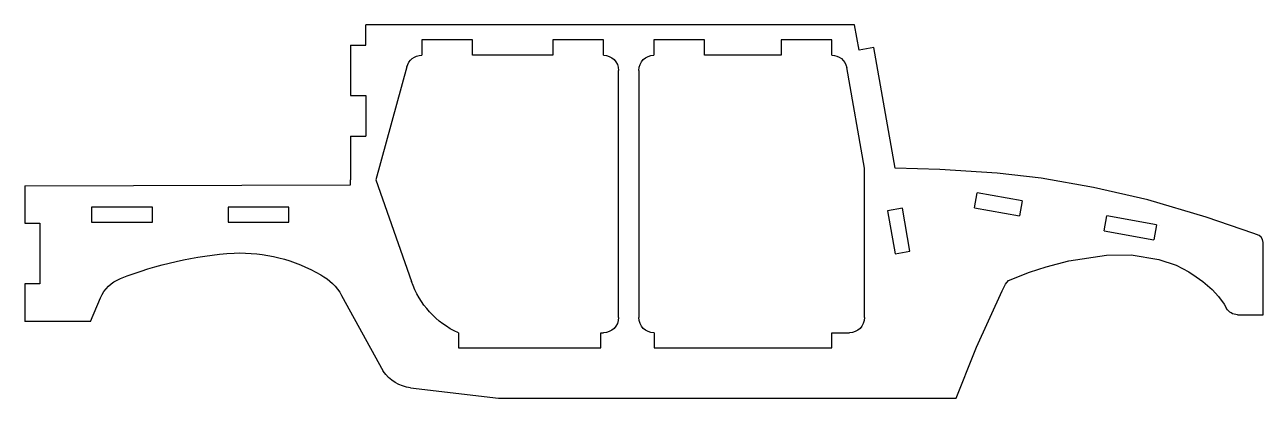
# Model space of a CAD drawing. Header units: millimetres. Extents: x 246 to 735, y -693 to -546.
import ezdxf

# ---------------------------------------------------------------- set-up
doc = ezdxf.new("R2010")
doc.units = ezdxf.units.MM

msp = doc.modelspace()

# ---------------------------------------------------------------- linework, layer by layer
at = {"extrusion": (2.44929e-16, 6.12323e-17, -1)}
for p, q in [((380.58, -553.54, -7.62), (380.58, -545.54, -7.62)), ((573.77, -545.54, -7.62), (380.58, -545.54, -7.62)), ((575.55, -555.55, -7.62), (573.77, -545.54, -7.62)), ((422.71, -551.54, -7.62), (402.71, -551.54, -7.62)), ((402.71, -551.54, -7.62), (402.71, -557.54, -7.62)), ((422.71, -557.54, -7.62), (422.71, -551.54, -7.62)), ((474.49, -551.54, -7.62), (454.49, -551.54, -7.62)), ((454.49, -551.54, -7.62), (454.49, -557.54, -7.62)), ((474.49, -557.54, -7.62), (474.49, -551.54, -7.62)), ((514.46, -551.54, -7.62), (494.46, -551.54, -7.62)), ((494.46, -551.54, -7.62), (494.46, -557.54, -7.62)), ((514.46, -557.54, -7.62), (514.46, -551.54, -7.62)), ((564.74, -551.54, -7.62), (544.74, -551.54, -7.62)), ((544.74, -551.54, -7.62), (544.74, -557.54, -7.62)), ((564.74, -557.54, -7.62), (564.74, -551.54, -7.62)), ((374.58, -553.54, -7.62), (374.58, -573.54, -7.62)), ((374.58, -553.54, -7.62), (380.58, -553.54, -7.62)), ((454.49, -557.54, -7.62), (422.71, -557.54, -7.62)), ((544.74, -557.54, -7.62), (514.46, -557.54, -7.62)), ((581.36, -554.52, -7.62), (575.55, -555.55, -7.62)), ((589.81, -602.14, -7.62), (581.36, -554.52, -7.62)), ((396.87, -562.17, -7.62), (384.58, -606.81, -7.62)), ((577.67, -602.14, -7.62), (570.62, -562.35, -7.62)), ((480.49, -661.21, -7.62), (480.49, -563.54, -7.62)), ((488.49, -563.54, -7.62), (488.49, -661.21, -7.62)), ((374.58, -573.54, -7.62), (380.58, -573.54, -7.62)), ((380.58, -573.54, -7.62), (380.58, -589.54, -7.62)), ((374.58, -589.54, -7.62), (374.58, -606.81, -7.62)), ((374.58, -589.54, -7.62), (380.58, -589.54, -7.62)), ((577.67, -661.21, -7.62), (577.67, -602.14, -7.62)), ((607.41, -602.74, -7.62), (589.81, -602.14, -7.62)), ((630.11, -604.18, -7.62), (607.41, -602.74, -7.62)), ((647.48, -606.15, -7.62), (630.11, -604.18, -7.62)), ((668.12, -609.77, -7.62), (647.48, -606.15, -7.62)), ((245.87, -609.1, -7.62), (374.59, -608.81, -7.62)), ((245.87, -609.1, -7.62), (245.87, -623.9, -7.62)), ((374.59, -608.81, -7.62), (374.58, -606.81, -7.62)), ((384.58, -606.81, -7.62), (398.7, -646.91, -7.62)), ((689.66, -614.75, -7.62), (668.12, -609.77, -7.62)), ((621.15, -617.82, -7.62), (622.2, -611.91, -7.62)), ((639.93, -615.06, -7.62), (622.2, -611.91, -7.62)), ((639.93, -615.06, -7.62), (638.87, -620.97, -7.62)), ((712.67, -621.49, -7.62), (689.66, -614.75, -7.62)), ((296.29, -617.56, -7.62), (272.29, -617.56, -7.62)), ((272.29, -617.56, -7.62), (272.29, -623.56, -7.62)), ((296.29, -623.56, -7.62), (296.29, -617.56, -7.62)), ((326.25, -617.56, -7.62), (326.25, -623.56, -7.62)), ((350.25, -617.56, -7.62), (326.25, -617.56, -7.62)), ((350.25, -623.56, -7.62), (350.25, -617.56, -7.62)), ((592.61, -617.96, -7.62), (586.73, -619, -7.62)), ((586.73, -619, -7.62), (589.74, -636.02, -7.62)), ((595.63, -634.98, -7.62), (592.61, -617.96, -7.62)), ((621.15, -617.82, -7.62), (638.87, -620.97, -7.62)), ((672.32, -626.92, -7.62), (673.38, -621.01, -7.62)), ((693.09, -624.52, -7.62), (673.38, -621.01, -7.62)), ((245.87, -623.9, -7.62), (251.87, -623.9, -7.62)), ((251.87, -623.9, -7.62), (251.87, -647.9, -7.62)), ((272.29, -623.56, -7.62), (296.29, -623.56, -7.62)), ((326.25, -623.56, -7.62), (350.25, -623.56, -7.62)), ((693.09, -624.52, -7.62), (692.04, -630.43, -7.62)), ((694.39, -624.75, -7.62), (694.39, -624.75, -7.62)), ((731.49, -627.97, -7.62), (712.67, -621.49, -7.62)), ((672.32, -626.92, -7.62), (692.04, -630.43, -7.62)), ((733.55, -628.84, -7.62), (731.49, -627.97, -7.62)), ((734.35, -629.5, -7.62), (733.55, -628.84, -7.62)), ((734.86, -630.3, -7.62), (734.35, -629.5, -7.62)), ((735.21, -631.59, -7.62), (734.86, -630.3, -7.62)), ((589.74, -636.02, -7.62), (595.63, -634.98, -7.62)), ((735.21, -660.06, -7.62), (735.21, -631.59, -7.62)), ((649.44, -641.09, -7.62), (658.37, -638.79, -7.62)), ((658.37, -638.79, -7.62), (673.3, -636.6, -7.62)), ((673.3, -636.6, -7.62), (683.02, -636.36, -7.62)), ((683.02, -636.36, -7.62), (693.99, -638.24, -7.62)), ((693.99, -638.24, -7.62), (700.8, -640.53, -7.62)), ((700.8, -640.53, -7.62), (705.76, -643.15, -7.62)), ((634.54, -646.55, -7.62), (642.88, -643.27, -7.62)), ((642.88, -643.27, -7.62), (649.44, -641.09, -7.62)), ((705.76, -643.15, -7.62), (708.67, -645.15, -7.62)), ((708.67, -645.15, -7.62), (711.28, -646.99, -7.62)), ((245.87, -647.9, -7.62), (245.87, -662.71, -7.62)), ((251.87, -647.9, -7.62), (245.87, -647.9, -7.62)), ((621.95, -672.85, -7.62), (632.08, -650.59, -7.62)), ((632.08, -650.59, -7.62), (632.8, -649.06, -7.62)), ((632.8, -649.06, -7.62), (633.38, -647.98, -7.62)), ((633.38, -647.98, -7.62), (634.54, -646.55, -7.62)), ((711.28, -646.99, -7.62), (715.01, -650.13, -7.62)), ((715.01, -650.13, -7.62), (717.54, -652.85, -7.62)), ((271.87, -662.71, -7.62), (275.83, -653.41, -7.62)), ((371.05, -652.45, -7.62), (387.5, -682.34, -7.62)), ((717.54, -652.85, -7.62), (719.78, -655.88, -7.62)), ((719.78, -655.88, -7.62), (720.7, -657.55, -7.62)), ((725.04, -660.06, -7.62), (735.21, -660.06, -7.62)), ((271.87, -662.71, -7.62), (245.87, -662.71, -7.62)), ((417.18, -667.21, -7.62), (417.18, -673.21, -7.62)), ((473.49, -667.21, -7.62), (474.49, -667.21, -7.62)), ((473.49, -673.21, -7.62), (473.49, -667.21, -7.62)), ((494.49, -667.21, -7.62), (494.49, -673.21, -7.62)), ((564.72, -667.21, -7.62), (571.67, -667.21, -7.62)), ((564.72, -673.21, -7.62), (564.72, -667.21, -7.62)), ((417.18, -673.21, -7.62), (473.49, -673.21, -7.62)), ((494.49, -673.21, -7.62), (564.72, -673.21, -7.62)), ((613.84, -693.06, -7.62), (621.18, -674.87, -7.62)), ((621.18, -674.87, -7.62), (621.95, -672.85, -7.62)), ((398.32, -688.9, -7.62), (433, -693.06, -7.62)), ((433, -693.06, -7.62), (613.84, -693.06, -7.62))]:
    msp.add_line(p, q, dxfattribs=at)
for centre, radius, start, end in [((-402.71, -563.54, 7.62), 6, 13.1328, 90), ((-474.49, -563.54, 7.62), 6, 90, 180), ((-494.49, -563.54, 7.62), 6, 0, 89.7572), ((-564.74, -563.54, 7.62), 6, 90, 168.5548), ((-338.3, -784.22, 7.62), 148.82, 68.452, 86.2469), ((-330.82, -699.27, 7.62), 63.59, 87.9604, 120.2182), ((-288.24, -658.33, 7.62), 13.35, 21.6532, 69.8311), ((-353.05, -662.42, 7.62), 20.58, 118.361, 151.0176), ((-431.29, -635.79, 7.62), 34.44, 294.1801, 341.1566), ((-725.04, -655.06, 7.62), 5, 270, 330.1594), ((-474.49, -661.21, 7.62), 6, 180, 270), ((-494.49, -661.21, 7.62), 6, 270, 0), ((-571.67, -661.21, 7.62), 6, 180, 270), ((-399.96, -673.99, 7.62), 15, 276.2957, 326.1663)]:
    msp.add_arc(centre, radius, start, end, dxfattribs=at)

doc.saveas('drawing.dxf')
